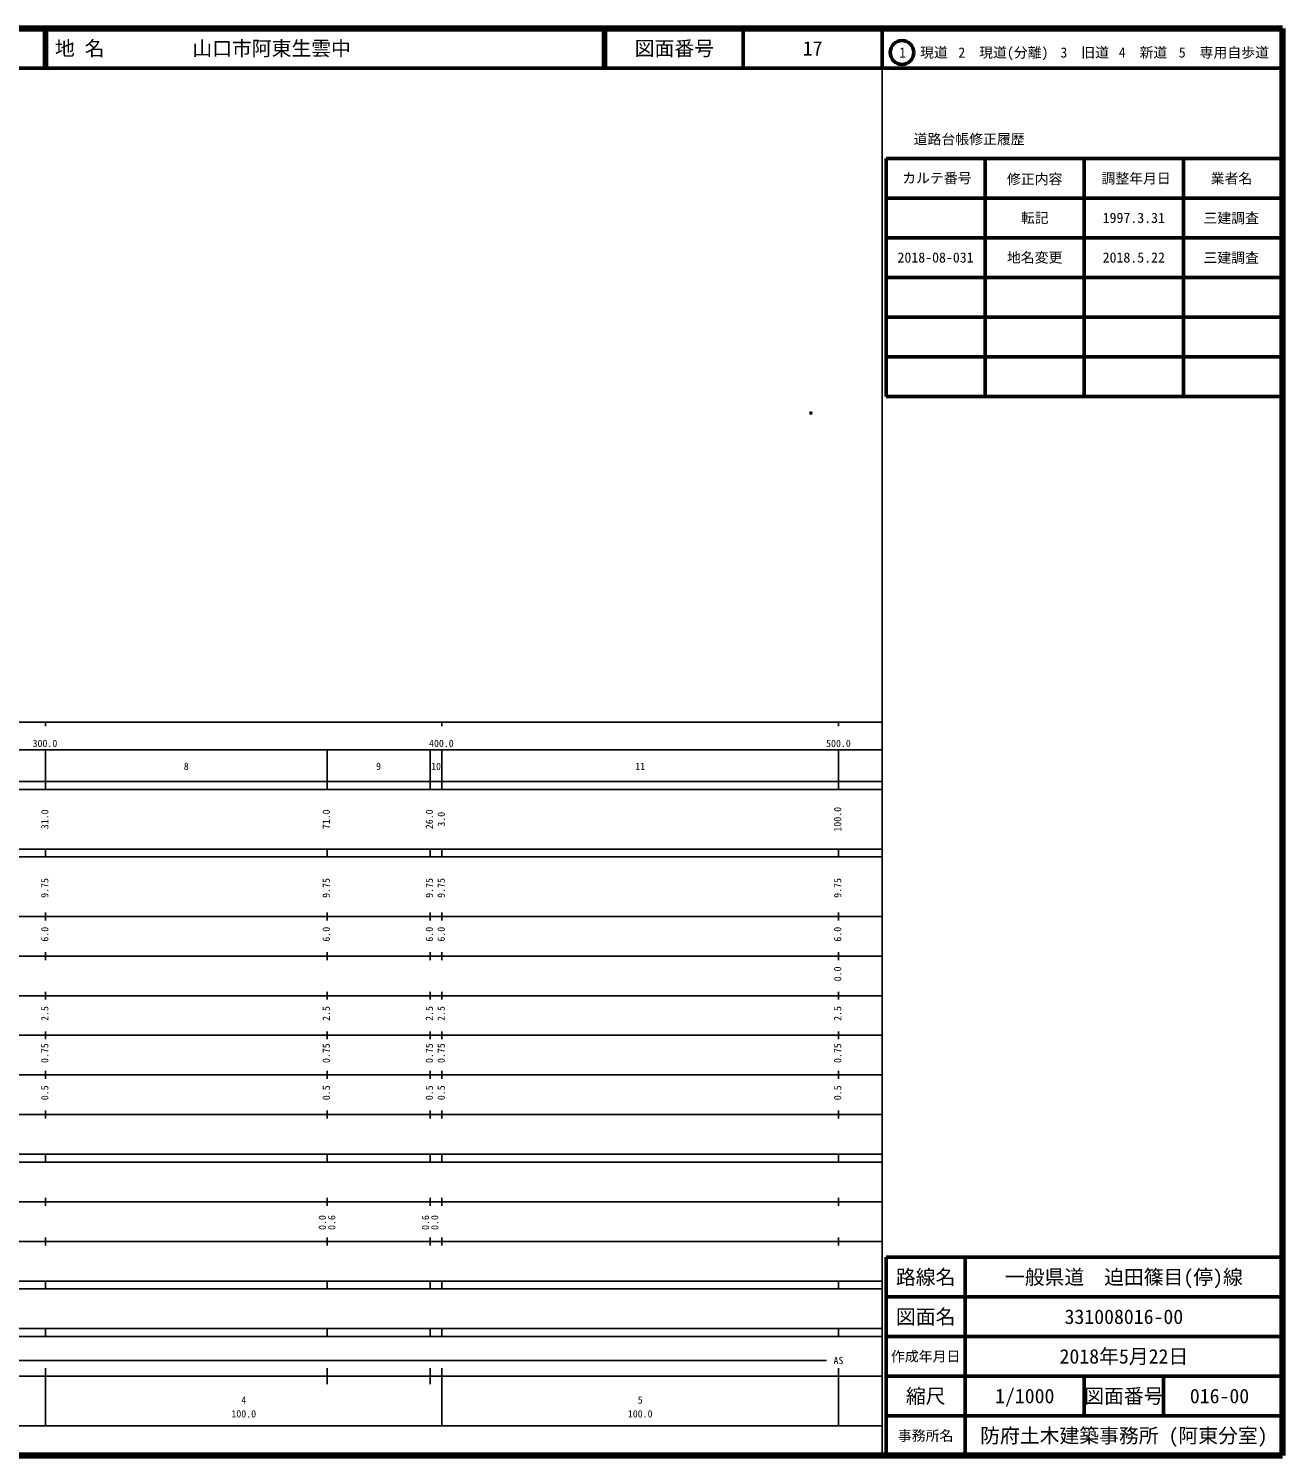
# Model space of a CAD drawing. Units: millimetres on the paper. Extents: x 40 to 680, y 20 to 380.
# Drawn here: x 363.7 to 680, y 20 to 380 of the extents above; entities that cross this region are included whole.
import ezdxf
from ezdxf.enums import TextEntityAlignment as Align

# ---------------------------------------------------------------- set-up
doc = ezdxf.new("R2010")
doc.units = ezdxf.units.MM
doc.header["$PDMODE"] = 32
doc.header["$PDSIZE"] = 0.5
doc.layers.add('M-OTRS', color=6, linetype='Continuous')
doc.layers.add('M-TTL-TXT', color=7, linetype='Continuous')
for name, color, linetype, lineweight in [('M-TTL', 2, 'Continuous', 140), ('M-TTL-BAND', 7, 'Continuous', 25), ('M-TTL-FRAM', 2, 'Continuous', 50), ('M-TTL-LINE', 7, 'Continuous', 50)]:
    doc.layers.add(name, color=color, linetype=linetype, lineweight=lineweight)
doc.styles.add('ＭＳ ゴシック', font='')
doc.styles.get('ＭＳ ゴシック').set_extended_font_data('MS Gothic')

msp = doc.modelspace()

# ---------------------------------------------------------------- linework, layer by layer
at = {"layer": 'M-OTRS'}
msp.add_point((561.04, 283.001), dxfattribs=at)
at = {"layer": 'M-TTL'}
for p, q in [((680, 380), (40, 380)), ((680, 20), (680, 380)), ((40, 20), (680, 20))]:
    msp.add_line(p, q, dxfattribs=at)
at = {"layer": 'M-TTL-BAND'}
for p, q in [((579, 20), (579, 370)), ((40, 205), (579, 205)), ((368, 205), (368, 204)), ((468, 205), (468, 204)), ((568, 205), (568, 204)), ((68, 198), (579, 198)), ((368, 188), (368, 198)), ((439, 188), (439, 198)), ((465, 188), (465, 198)), ((468, 188), (468, 198)), ((568, 188), (568, 198)), ((40, 190), (579, 190)), ((40, 188), (579, 188)), ((40, 173), (579, 173)), ((368, 171), (368, 173)), ((439, 171), (439, 173)), ((465, 171), (465, 173)), ((468, 171), (468, 173)), ((568, 171), (568, 173)), ((40, 171), (579, 171)), ((40, 156), (579, 156)), ((368, 155), (368, 157)), ((439, 155), (439, 157)), ((465, 155), (465, 157)), ((468, 155), (468, 157)), ((568, 155), (568, 157)), ((46, 146), (579, 146)), ((368, 145), (368, 147)), ((439, 145), (439, 147)), ((465, 145), (465, 147)), ((468, 145), (468, 147)), ((568, 145), (568, 147)), ((368, 135), (368, 137)), ((439, 135), (439, 137)), ((465, 135), (465, 137)), ((468, 135), (468, 137)), ((568, 135), (568, 137)), ((52, 136), (579, 136)), ((46, 126), (579, 126)), ((368, 125), (368, 127)), ((439, 125), (439, 127)), ((465, 125), (465, 127)), ((468, 125), (468, 127)), ((568, 125), (568, 127)), ((52, 116), (579, 116)), ((368, 115), (368, 117)), ((439, 115), (439, 117)), ((465, 115), (465, 117)), ((468, 115), (468, 117)), ((568, 115), (568, 117)), ((46, 106), (579, 106)), ((368, 105), (368, 107)), ((439, 105), (439, 107)), ((465, 105), (465, 107)), ((468, 105), (468, 107)), ((568, 105), (568, 107)), ((40, 96), (579, 96)), ((40, 94), (579, 94)), ((368, 94), (368, 96)), ((439, 94), (439, 96)), ((465, 94), (465, 96)), ((468, 94), (468, 96)), ((568, 94), (568, 96)), ((49, 84), (579, 84)), ((368, 83), (368, 85)), ((439, 83), (439, 85)), ((465, 83), (465, 85)), ((468, 83), (468, 85)), ((568, 83), (568, 85)), ((40, 74), (579, 74)), ((368, 73), (368, 75)), ((439, 73), (439, 75)), ((465, 73), (465, 75)), ((468, 73), (468, 75)), ((568, 73), (568, 75)), ((40, 64), (579, 64)), ((40, 62), (579, 62)), ((368, 62), (368, 64)), ((439, 62), (439, 64)), ((465, 62), (465, 64)), ((468, 62), (468, 64)), ((568, 62), (568, 64)), ((40, 52), (579, 52)), ((368, 50), (368, 52)), ((439, 50), (439, 52)), ((465, 50), (465, 52)), ((468, 50), (468, 52)), ((568, 50), (568, 52)), ((40, 50), (579, 50)), ((71, 44), (565, 44)), ((40, 40), (579, 40)), ((368, 27.5), (368, 42)), ((439, 38), (439, 42)), ((465, 38), (465, 42)), ((468, 27.5), (468, 42)), ((568, 27.5), (568, 42)), ((68, 27.5), (579, 27.5))]:
    msp.add_line(p, q, dxfattribs=at)
at = {"layer": 'M-TTL-FRAM'}
for p, q in [((580, 347.197), (580, 287.197)), ((580, 347.197), (680, 347.197)), ((580, 287.197), (680, 287.197)), ((680, 70), (580, 70)), ((580, 70), (580, 20))]:
    msp.add_line(p, q, dxfattribs=at)
at = {"layer": 'M-TTL-LINE'}
for p, q in [((367.75, 380), (367.75, 370)), ((368.25, 380), (368.25, 370)), ((508.747, 380), (508.747, 370)), ((509.247, 380), (509.247, 370)), ((543.997, 380), (543.997, 370)), ((579, 380), (579, 370)), ((40, 370), (680, 370)), ((605, 347.197), (605, 287.197)), ((630, 347.197), (630, 287.197)), ((655, 347.197), (655, 287.197)), ((580, 337.197), (680, 337.197)), ((580, 327.197), (680, 327.197)), ((580, 317.197), (680, 317.197)), ((580, 307.197), (680, 307.197)), ((580, 297.197), (680, 297.197)), ((600, 70), (600, 20)), ((680, 60), (580, 60)), ((680, 50), (580, 50)), ((680, 40), (580, 40)), ((630, 40), (630, 30)), ((650, 40), (650, 30)), ((680, 30), (580, 30))]:
    msp.add_line(p, q, dxfattribs=at)
msp.add_circle((584.031, 373.958), 3, dxfattribs=at)

# ---------------------------------------------------------------- texts
at = {"layer": 'M-TTL-BAND', "style": 'ＭＳ ゴシック'}
for s, p in [('300.0', (367.844, 198.195)), ('400.0', (467.844, 198.195)), ('500.0', (568, 198.195)), ('8', (403.5, 192.405)), ('9', (452, 192.405)), ('10', (466.5, 192.405)), ('11', (518, 192.405)), ('AS', (568, 42.5)), ('4', (418, 32.523)), ('5', (518, 32.523)), ('100.0', (418, 29.033)), ('100.0', (518, 29.033))]:
    msp.add_text(s, height=1.833, dxfattribs=at).set_placement(p, align=Align.BOTTOM_CENTER)
for s, p in [('31.0', (369.264, 180.5)), ('71.0', (440.264, 180.5)), ('26.0', (466.264, 180.5)), ('3.0', (469.264, 180.5)), ('100.0', (569.264, 180.5)), ('9.75', (369.264, 163.174)), ('9.75', (440.264, 163.174)), ('9.75', (466.264, 163.174)), ('9.75', (469.264, 163.174)), ('9.75', (569.264, 163.174)), ('6.0', (369.264, 151.5)), ('6.0', (440.264, 151.5)), ('6.0', (466.264, 151.5)), ('6.0', (469.264, 151.5)), ('6.0', (569.264, 151.5)), ('0.0', (569.264, 141.5)), ('2.5', (369.264, 131.5)), ('2.5', (440.264, 131.5)), ('2.5', (466.264, 131.5)), ('2.5', (469.264, 131.5)), ('2.5', (569.264, 131.5)), ('0.75', (369.264, 121.5)), ('0.75', (440.264, 121.5)), ('0.75', (466.264, 121.5)), ('0.75', (469.264, 121.5)), ('0.75', (569.264, 121.5)), ('0.5', (369.264, 111.5)), ('0.5', (440.264, 111.5)), ('0.5', (466.264, 111.5)), ('0.5', (469.264, 111.5)), ('0.5', (569.264, 111.5)), ('0.0', (439.264, 78.764)), ('0.6', (441.634, 78.764)), ('0.6', (465.264, 78.764)), ('0.0', (467.634, 78.764))]:
    msp.add_text(s, height=1.833, rotation=90, dxfattribs=at).set_placement(p, align=Align.BOTTOM_CENTER)
at = {"layer": 'M-TTL-TXT', "style": 'ＭＳ ゴシック'}
for s, p in [('地 名', (370.38, 375)), ('山口市阿東生雲中', (405.024, 375))]:
    msp.add_text(s, height=3.666, dxfattribs=at).set_placement(p, align=Align.MIDDLE_LEFT)
for s, height, p in [('図面番号', 3.666, (526.622, 375)), ('17', 3.666, (561.497, 375)), ('1\u3000現道', 2.566, (589.448, 373.958)), ('2\u3000現道(分離)', 2.566, (609.619, 373.958)), ('3\u3000旧道', 2.566, (630.121, 373.958)), ('4\u3000新道', 2.566, (644.824, 373.958)), ('5\u3000専用自歩道', 2.566, (665.228, 373.958)), ('道路台帳修正履歴', 2.566, (600.968, 352.113)), ('カルテ番号', 2.566, (592.839, 342.277)), ('修正内容', 2.566, (617.509, 342.023)), ('調整年月日', 2.566, (643.089, 342.197)), ('業者名', 2.566, (667.134, 342.197)), ('転記', 2.566, (617.5, 332.245)), ('1997.3.31', 2.566, (642.5, 332.245)), ('三建調査', 2.566, (667.077, 332.189)), ('2018-08-031', 2.566, (592.5, 322.245)), ('地名変更', 2.566, (617.5, 322.245)), ('2018.5.22', 2.566, (642.5, 322.245)), ('三建調査', 2.566, (667.077, 322.189)), ('路線名', 3.666, (590, 65)), ('路線名', 3.666, (590, 65)), ('一般県道\u3000迫田篠目(停)線', 3.666, (640, 65)), ('図面名', 3.666, (590, 55)), ('図面名', 3.666, (590, 55)), ('331008016-00', 3.666, (640, 55)), ('2018年5月22日', 3.666, (640, 45)), ('作成年月日', 2.566, (590, 45)), ('作成年月日', 2.566, (590, 45)), ('縮尺', 3.666, (590, 35)), ('縮尺', 3.666, (590, 35)), ('1/1000', 3.666, (615, 35)), ('図面番号', 3.666, (640, 35)), ('図面番号', 3.666, (640, 35)), ('016-00', 3.666, (664.125, 35)), ('事務所名', 2.566, (590, 25)), ('事務所名', 2.566, (590, 25)), ('防府土木建築事務所 (阿東分室)', 3.666, (640, 25))]:
    msp.add_text(s, height=height, dxfattribs=at).set_placement(p, align=Align.MIDDLE_CENTER)

doc.saveas('drawing.dxf')
